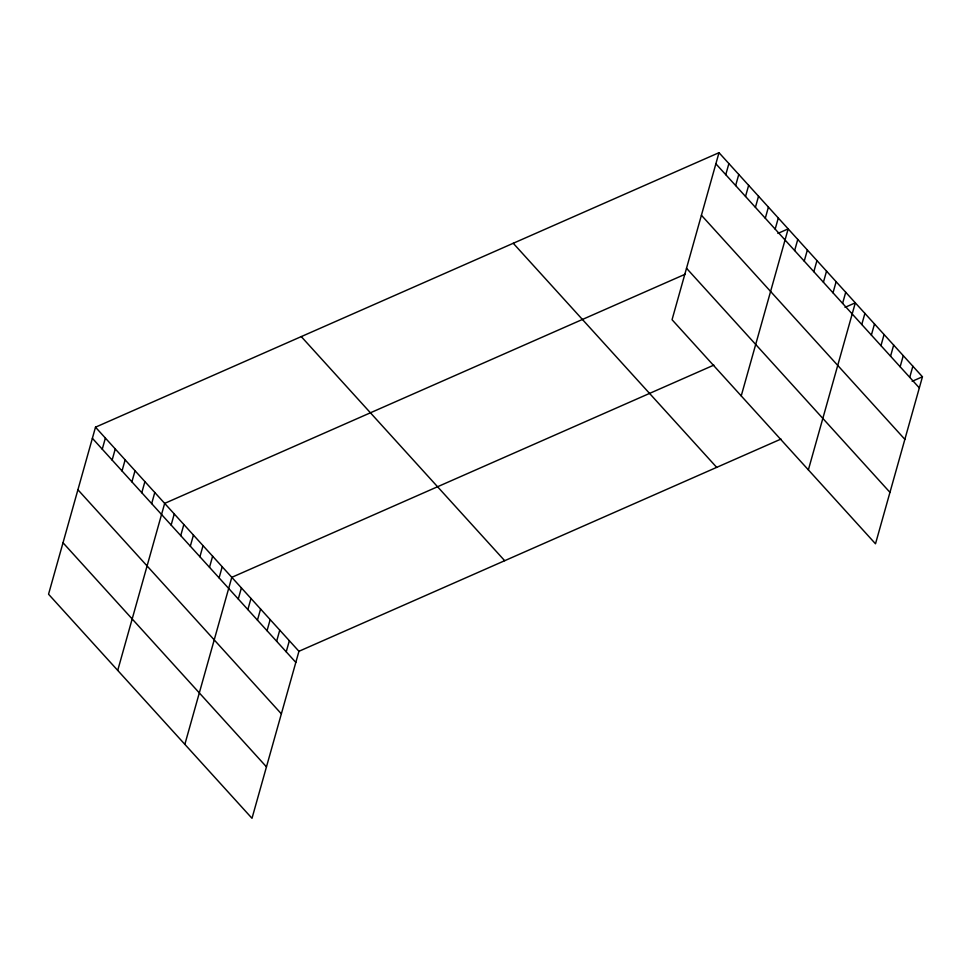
<?xml version="1.0" encoding="UTF-8"?>
<svg xmlns="http://www.w3.org/2000/svg" width="971" height="971" viewBox="0 0 971 971"><rect width="100%" height="100%" fill="white"/><g stroke="black" fill="none" stroke-linecap="round" stroke-linejoin="round"><path stroke-width="1.46" d="M719.001 152.69L672.053 319.714L875.502 543.809L922.45 376.784L719.001 152.69L95.498 427.191L48.55 594.216L251.999 818.31L298.947 651.286L780.987 439.062M102.258 449.185L105.378 438.067M112.138 460.072L115.258 448.954M122.018 470.959L125.15 459.841M131.898 481.834L135.03 470.729M141.778 492.722L144.91 481.616M151.67 503.609L154.79 492.491M117.722 670.403L164.669 503.379L685.295 274.174M171.139 525.056L174.258 513.938M180.727 535.616L183.847 524.51M190.316 546.188L193.447 535.07M199.905 556.747L203.036 545.641M209.505 567.319L212.625 556.201M219.094 577.879L222.213 566.773M184.854 744.356L231.802 577.332L713.855 365.108M238.271 599.01L241.403 587.892M247.86 609.57L250.991 598.464M257.461 620.141L260.58 609.023M267.049 630.701L270.169 619.595M276.638 641.273L279.757 630.155M286.227 651.832L289.358 640.714M725.762 174.683L728.893 163.577M735.642 185.57L738.773 174.464M745.522 196.458L748.653 185.34M755.414 207.345L758.533 196.227M765.294 218.232L768.413 207.114M775.174 229.107L778.293 218.002M741.225 395.913L788.173 228.877L777.892 233.416M794.642 250.554L797.774 239.449M804.231 261.126L807.362 250.008M813.832 271.686L816.951 260.58M823.42 282.258L826.539 271.14M833.009 292.817L836.128 281.711M842.597 303.389L845.717 292.271M808.37 469.867L855.317 302.831L845.025 307.358M861.775 324.508L864.906 313.402M871.375 335.08L874.495 323.962M880.964 345.64L884.083 334.534M890.553 356.211L893.672 345.093M900.141 366.771L903.273 355.653M909.73 377.331L912.861 366.225M912.157 381.312L922.45 376.784M715.882 163.808L919.331 387.902M701.414 215.259L904.863 439.353M686.521 268.263L889.958 492.358M513.246 243.272L716.695 467.367M301.253 336.597L504.702 560.704M95.498 427.191L298.947 651.286M92.379 438.297L295.815 662.392M77.911 489.748L281.359 713.843M63.018 542.765L266.455 766.859"/></g></svg>
